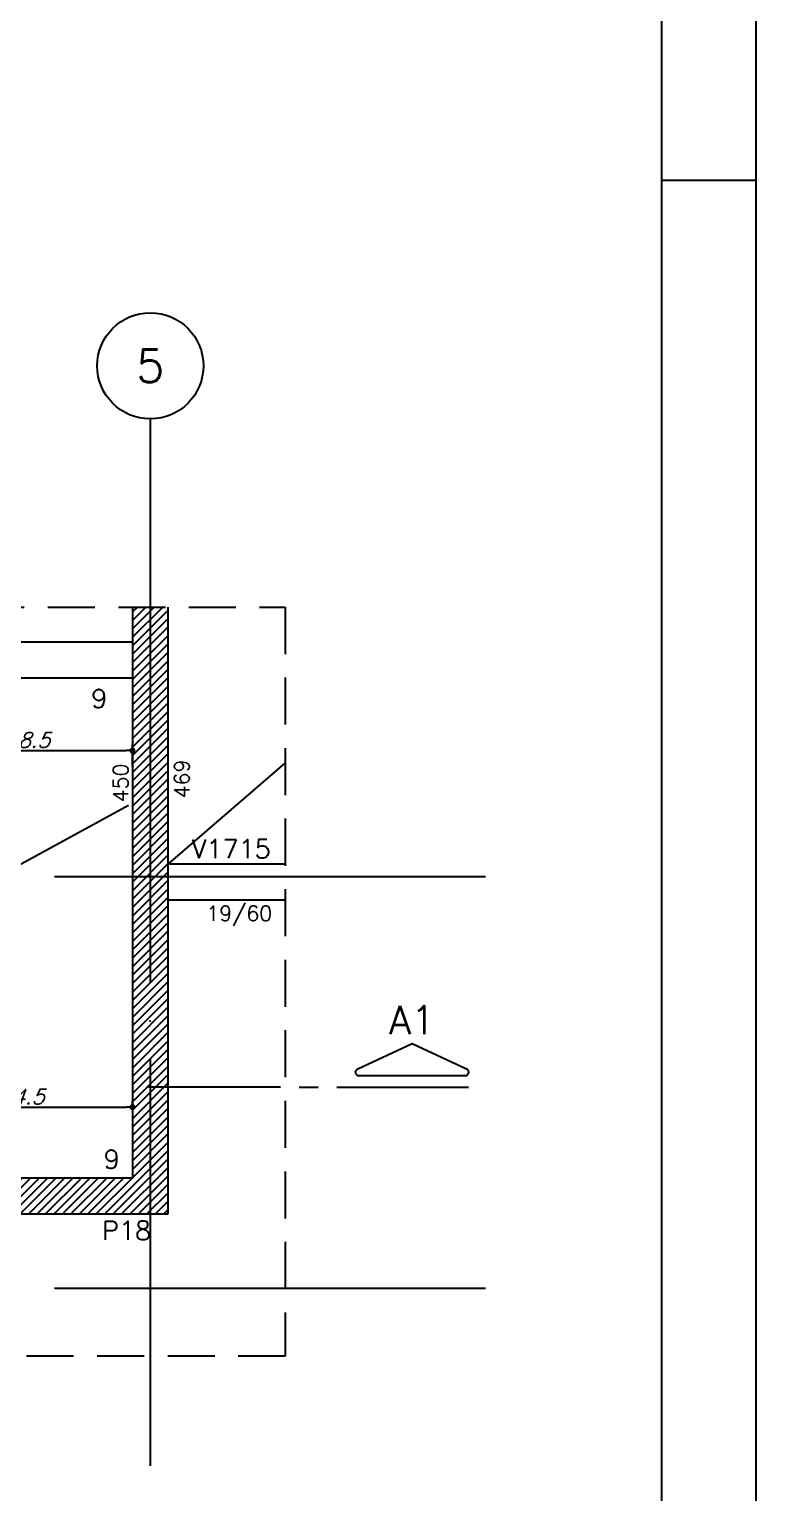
# Model space of a CAD drawing. Header units: millimetres. Extents: x -832 to 3668, y -1574 to 5296.
# Drawn here: x 3282 to 3668, y 2748 to 3526 of the extents above; entities that cross this region are included whole.
import ezdxf
from ezdxf.enums import TextEntityAlignment as Align

# ---------------------------------------------------------------- set-up
doc = ezdxf.new("R2010")
doc.units = ezdxf.units.MM
doc.header["$LTSCALE"] = 50
doc.linetypes.add('DASHED', pattern=[0.75, 0.5, -0.25])
doc.linetypes.add('EIXO', pattern=[6.8, 6, -0.4, 0, -0.4])
for name, color, linetype in [('F-AUX', 2, 'Continuous'), ('F-AUX-RED', 1, 'Continuous'), ('F-CORTE-INDICAÇÃO', 4, 'Continuous'), ('F-COTAS', 106, 'Continuous'), ('F-EIXO', 12, 'EIXO'), ('F-ESC NUM', 2, 'Continuous'), ('F-MARGEM', 1, 'Continuous'), ('F-PILARES-DIM', 172, 'Continuous'), ('F-PILARES-HACH', 174, 'Continuous'), ('F-PILARES-NOME', 170, 'Continuous'), ('F-PILARES-S', 170, 'Continuous'), ('F-TEXTO', 6, 'Continuous'), ('F-VIGAS', 3, 'Continuous'), ('F-VIGAS-DIM', 2, 'Continuous'), ('F-VIGAS-NOME', 4, 'Continuous'), ('F-VÃO', 1, 'Continuous')]:
    doc.layers.add(name, color=color, linetype=linetype)
doc.styles.add('5385-ARQ-PB-BAS-PLA-TER-TORRE-A-106-TXT$0$R60-75', font='romans.shx', dxfattribs={"height": 0.1125})
doc.styles.add('CP-TEXT-INCL', font='romans.shx', dxfattribs={"oblique": 20})
doc.styles.add('MCP', font='romans.shx')
doc.styles.add('ROMANS', font='romans.shx')
doc.dimstyles.new('CP-COTAS-50', dxfattribs={"dimscale": 0.64, "dimtxt": 12.5, "dimasz": 5, "dimexe": 5, "dimexo": 5, "dimgap": 2.5, "dimtad": 1, "dimdec": 1, "dimdsep": 46, "dimtxsty": 'CP-TEXT-INCL', "dimblk1": 'DOT', "dimblk2": 'DOT', "dimsah": 1, "dimcen": 9, "dimclrd": 256, "dimclre": 256, "dimclrt": 256, "dimadec": 0, "dimazin": 0, "dimtfac": 1, "dimtdec": 1, "dimtmove": 2, "dimatfit": 3, "dimldrblk": 'DOT', "dimfxl": 5, "dimtolj": 1, "dimarcsym": 0})
pattern_1 = [(0, (0, 0), (0, 6.985), [5.08, -1.905]), (90, (0, 0), (-6.985, 4e-16), [5.08, -1.905])]

# ---------------------------------------------------------------- blocks, each defined once
blk = doc.blocks.new('A0-1L_900')
at = {"layer": 'F-MARGEM', "color": 2}
blk.add_line((100.4, 1), (100.4, 0), dxfattribs=at)
blk.add_lwpolyline([(0, 0), (0, 90), (137.4, 90), (137.4, 0)], close=True, dxfattribs=at)
at = {"layer": 'F-MARGEM', "color": 7}
blk.add_lwpolyline([(2.5, 89), (136.4, 89), (136.4, 1), (2.5, 1)], close=True, dxfattribs=at)
blk = doc.blocks.new('*U7')
at = {"layer": 'F-EIXO'}
blk.add_line((0, 0), (909.22, 0), dxfattribs=at)
at = {"layer": 'F-EIXO', "color": 2, "linetype": 'Continuous'}
blk.add_circle((-28.21, 0), 28.21, dxfattribs=at)
at = {"layer": 'F-TEXTO', "style": 'ROMANS'}
blk.add_attdef('EIXO', text='', height=17.5, dxfattribs=at).set_placement((-28.21, 0), align=Align.MIDDLE_CENTER)
blk = doc.blocks.new('*U8')
at = {"layer": 'F-EIXO'}
blk.add_line((0, 0), (0, -556.59), dxfattribs=at)
at = {"layer": 'F-EIXO', "color": 2, "linetype": 'Continuous'}
blk.add_circle((0, 28.21), 28.21, dxfattribs=at)
at = {"layer": 'F-TEXTO', "style": 'ROMANS'}
blk.add_attdef('EIXO', text='', height=17.5, rotation=360, dxfattribs=at).set_placement((0, 28.21), align=Align.MIDDLE_CENTER)
blk = doc.blocks.new('*U9')
at = {"layer": 'F-CORTE-INDICAÇÃO'}
for p, q in [((-100, 0), (-170, 0)), ((-80, 0), (-90, 0)), ((-70, 0), (0, 0))]:
    blk.add_line(p, q, dxfattribs=at)
blk.add_lwpolyline([(-112, 6, 0.802585), (-111.15, 9.81), (-140, 23.26), (-168.85, 9.81, 0.802585), (-168, 6)], format="xyb", close=True, dxfattribs=at)
at = {"layer": 'F-CORTE-INDICAÇÃO', "style": 'ROMANS'}
blk.add_attdef('CORTE', text='', height=15, dxfattribs=at).set_placement((-140, 35.76), align=Align.MIDDLE_CENTER)
at = {"layer": 'F-CORTE-INDICAÇÃO', "color": 2, "style": 'ROMANS'}
blk.add_attdef('FOLHA', text='', height=12, dxfattribs=at).set_placement((-140, -10), align=Align.MIDDLE_CENTER)
blk = doc.blocks.new('_DOT')
at = {"color": 0, "linetype": 'ByBlock'}
blk.add_line((-0.5, 0), (-1, 0), dxfattribs=at)
at = {"color": 0, "linetype": 'ByBlock', "const_width": 0.5}
blk.add_lwpolyline([(-0.25, 0, 1), (0.25, 0, 1)], format="xyb", close=True, dxfattribs=at)
blk = doc.blocks.new('*D379')
at = {"layer": 'DEFPOINTS', "color": 0, "transparency": 16777216}
for p in [(3336.46, 2952.7), (3336.46, 2949.23), (3211.96, 2944.15)]:
    blk.add_point(p, dxfattribs=at)
at = {"layer": 'F-COTAS', "lineweight": -2, "transparency": 16777216}
for p, q in [((3211.96, 2947.35), (3211.96, 2955.9)), ((3215.16, 2952.7), (3333.26, 2952.7)), ((3336.46, 2952.43), (3336.46, 2955.9))]:
    blk.add_line(p, q, dxfattribs=at)
at = {"layer": 'F-COTAS', "lineweight": -2, "transparency": 16777216, "xscale": 3.2, "yscale": 3.2, "zscale": 3.2, "rotation": 180}
blk.add_blockref('_DOT', (3211.96, 2952.7), dxfattribs=at)
at = {"layer": 'F-COTAS', "lineweight": -2, "transparency": 16777216, "xscale": 3.2, "yscale": 3.2, "zscale": 3.2}
blk.add_blockref('_DOT', (3336.46, 2952.7), dxfattribs=at)
at = {"layer": 'F-COTAS', "transparency": 16777216, "insert": (3274.21, 2958.3), "char_height": 8, "attachment_point": 5, "style": 'CP-TEXT-INCL'}
blk.add_mtext('\\A1;124.5', dxfattribs=at)
blk = doc.blocks.new('*D386')
at = {"layer": 'DEFPOINTS', "color": 0, "transparency": 16777216}
for p in [(3217.96, 3135.82), (3336.46, 3142.23), (3336.46, 3130.66)]:
    blk.add_point(p, dxfattribs=at)
at = {"layer": 'F-COTAS', "lineweight": -2, "transparency": 16777216}
for p, q in [((3217.96, 3139.02), (3217.96, 3145.43)), ((3336.46, 3133.86), (3336.46, 3145.43)), ((3221.16, 3142.23), (3333.26, 3142.23))]:
    blk.add_line(p, q, dxfattribs=at)
at = {"layer": 'F-COTAS', "lineweight": -2, "transparency": 16777216, "xscale": 3.2, "yscale": 3.2, "zscale": 3.2, "rotation": 180}
blk.add_blockref('_DOT', (3217.96, 3142.23), dxfattribs=at)
at = {"layer": 'F-COTAS', "lineweight": -2, "transparency": 16777216, "xscale": 3.2, "yscale": 3.2, "zscale": 3.2}
blk.add_blockref('_DOT', (3336.46, 3142.23), dxfattribs=at)
at = {"layer": 'F-COTAS', "transparency": 16777216, "insert": (3277.21, 3147.83), "char_height": 8, "attachment_point": 5, "style": 'CP-TEXT-INCL'}
blk.add_mtext('\\A1;118.5', dxfattribs=at)

msp = doc.modelspace()

# ---------------------------------------------------------------- hatches: boundary and pattern name
h = msp.add_hatch()
h.set_pattern_fill('ANGLE', color=256)
h.set_pattern_definition(pattern_1)
h.paths.add_polyline_path([(3336.21, 3113.91), (3336.21, 3138.48), (3324.21, 3138.48), (3324.21, 3113.91)], flags=9)
h = msp.add_hatch()
h.set_pattern_fill('ANGLE', color=256)
h.set_pattern_definition(pattern_1)
h.paths.add_polyline_path([(3368.71, 3116.04), (3368.71, 3140.23), (3356.71, 3140.23), (3356.71, 3116.04)], flags=9)
h = msp.add_hatch()
h.set_pattern_fill('ANGLE', color=256)
h.set_pattern_definition(pattern_1)
h.paths.add_polyline_path([(3365.93, 3082.52), (3415.69, 3082.52), (3415.69, 3097.52), (3365.93, 3097.52)], flags=9)
h = msp.add_hatch()
h.set_pattern_fill('ANGLE', color=256)
h.set_pattern_definition(pattern_1)
h.paths.add_polyline_path([(3375.01, 3046), (3416.54, 3046), (3416.54, 3064.29), (3375.01, 3064.29)], flags=9)
h = msp.add_hatch()
h.set_pattern_fill('ANGLE', color=256)
h.set_pattern_definition(pattern_1)
h.paths.add_polyline_path([(3306.28, 2917.52), (3327, 2917.52), (3327, 2932.52), (3306.28, 2932.52)], flags=9)
h = msp.add_hatch()
h.set_pattern_fill('ANGLE', color=256)
h.set_pattern_definition(pattern_1)
h.paths.add_polyline_path([(3319.65, 2879.62), (3350.36, 2879.62), (3350.36, 2894.62), (3319.65, 2894.62)], flags=9)
at = {"layer": 'F-PILARES-HACH', "linetype": 'Continuous'}
h = msp.add_hatch(dxfattribs=at)
h.set_pattern_fill('ANSI31', color=256, style=0)
h.set_pattern_definition([(45, (2740.456, 2871.3982), (-2.245064, 2.245064), [])])
h.paths.add_polyline_path([(3355.46, 3218.57), (3336.46, 3218.57), (3336.46, 2914.9), (3116.46, 2914.9), (3116.46, 2895.9), (3355.46, 2895.9)])

# ---------------------------------------------------------------- linework, layer by layer
at = {"layer": 'F-AUX', "color": 1}
msp.add_lwpolyline([(3334.4, 3113.12), (3273.37, 3079.75), (3276, 3065.37), (3262.11, 3089.08), (3264.74, 3074.7), (3204.72, 3039.55)], dxfattribs=at)
at = {"layer": 'F-AUX-RED', "color": 1, "linetype": 'DASHED'}
msp.add_lwpolyline([(2691.49, 3218.57), (3417.68, 3218.57), (3417.68, 2820.29), (2691.49, 2820.29)], close=True, dxfattribs=at)
at = {"layer": 'F-PILARES-S', "linetype": 'Continuous'}
for points in [[(3336.46, 3218.57), (3336.46, 2914.9), (3116.46, 2914.9), (3116.46, 2895.9), (3355.46, 2895.9)], [(3355.46, 2895.9), (3355.46, 3218.57)]]:
    msp.add_lwpolyline(points, dxfattribs=at)
at = {"layer": 'F-VIGAS'}
for points in [[(3336.46, 3199.9), (3195.46, 3199.9)], [(3185.96, 3180.9), (3336.46, 3180.9)], [(3417.68, 3081.9), (3355.46, 3081.9)], [(3355.46, 3062.9), (3417.68, 3062.9)]]:
    msp.add_lwpolyline(points, dxfattribs=at)
at = {"layer": 'F-VÃO'}
msp.add_line((3355.46, 3081.9), (3417.68, 3135.49), dxfattribs=at)

# ---------------------------------------------------------------- block references
at = {"layer": 'F-CORTE-INDICAÇÃO', "linetype": 'Continuous'}
ref = msp.add_blockref('*U9', (3345.07, 2963.28), dxfattribs=dict(at, xscale=-1))
ref.add_attrib('CORTE', 'A1', dxfattribs={"height": 15, "style": 'ROMANS'}).set_placement((3485.07, 2999.04), align=Align.MIDDLE_CENTER)
at = {"layer": 'F-EIXO', "linetype": 'Continuous'}
for name, p, values in [('*U8', (3345.96, 3318.6), {'EIXO': '5'}), ('*U7', (2614.89, 3075.4), {'EIXO': 'TE'}), ('*U7', (2614.89, 2856.4), {'EIXO': 'C'})]:
    msp.add_blockref(name, p, dxfattribs=at).add_auto_attribs(values)
at = {"layer": 'F-MARGEM', "xscale": 50, "yscale": 50, "zscale": 50, "rotation": 90}
msp.add_blockref('A0-1L_900', (3667.68, -1574.47), dxfattribs=at)

# ---------------------------------------------------------------- texts
at = {"layer": 'F-ESC NUM', "style": '5385-ARQ-PB-BAS-PLA-TER-TORRE-A-106-TXT$0$R60-75'}
for p in [(3314.53, 3164.91), (3321.14, 2920.02)]:
    msp.add_text('9', height=10, dxfattribs=at).set_placement(p)
at = {"layer": 'F-PILARES-DIM', "linetype": 'Continuous', "style": 'MCP'}
for s, p in [('469', (3366.71, 3116.9)), ('450', (3334.21, 3114.77))]:
    msp.add_text(s, height=8, rotation=90, dxfattribs=at).set_placement(p)
at = {"layer": 'F-PILARES-NOME', "linetype": 'Continuous', "style": 'MCP'}
msp.add_text('P18', height=10, dxfattribs=at).set_placement((3320.24, 2882.12))
at = {"layer": 'F-VIGAS-DIM', "linetype": 'Continuous', "style": 'MCP'}
msp.add_text('19/60', height=8, dxfattribs=at).set_placement((3375.77, 3051.71))
at = {"layer": 'F-VIGAS-NOME', "linetype": 'Continuous', "style": 'MCP'}
msp.add_text('V1715', height=10, dxfattribs=at).set_placement((3367.96, 3085.02))

# ---------------------------------------------------------------- dimensions: what is measured, and where the dimension line sits
at = {"layer": 'F-COTAS'}
for base, p1, p2, picture, middle in [((3336.46, 3142.23), (3217.96, 3135.82), (3336.46, 3130.66), '*D386', (3277.21, 3147.83)), ((3336.46, 2952.7), (3211.96, 2944.15), (3336.46, 2949.23), '*D379', (3274.21, 2958.3))]:
    dim = msp.add_linear_dim(base=base, p1=p1, p2=p2, dimstyle='CP-COTAS-50', override={"dimfxl": 2.5}, dxfattribs=at)
    dim.commit()
    dim.dimension.update_dxf_attribs({"geometry": picture, "text_midpoint": middle})

doc.saveas('drawing.dxf')
